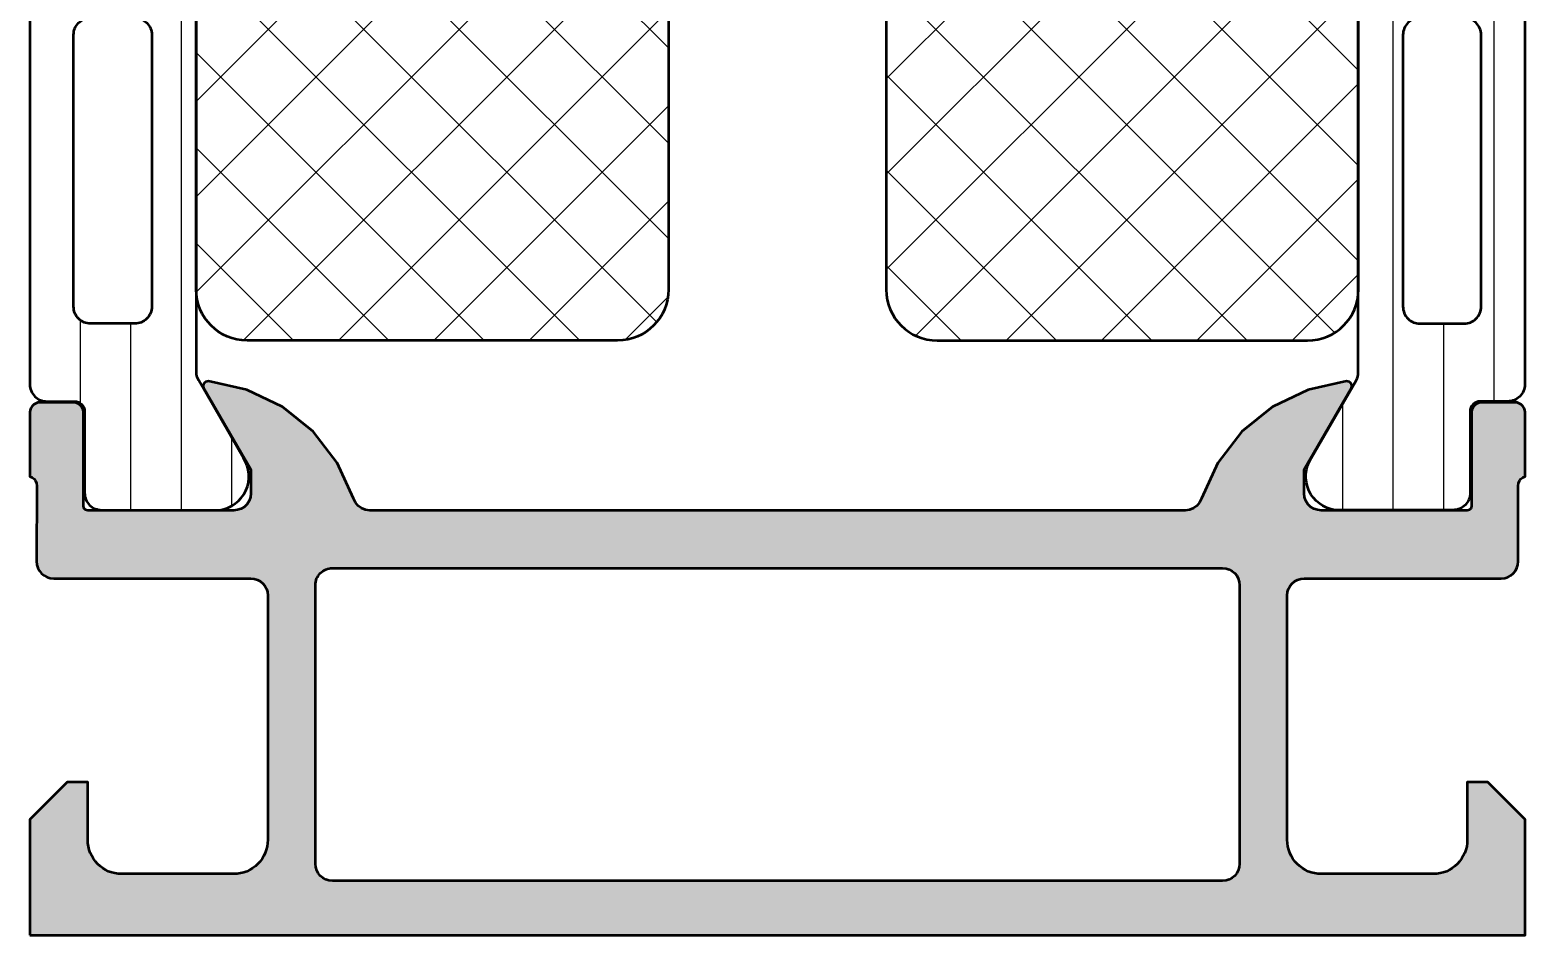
# Model space of a CAD drawing. Extents: x 0 to 44, y 0 to 89.8.
# Drawn here: x 0 to 44, y 0 to 26.64 of the extents above; entities that cross this region are included whole.
import ezdxf

# ---------------------------------------------------------------- set-up
doc = ezdxf.new("R2010")
doc.units = 0
for name, color, linetype, lineweight in [('0S-Alu contour', 7, 'Continuous', 50), ('0S-Alu hatch', 252, 'Continuous', 25), ('0S-Plastic contour', 254, 'Continuous', 50), ('0S-Plastic hatch', 253, 'Continuous', 25), ('0S-PT contour', 91, 'Continuous', 50), ('0S-PT hatch', 103, 'Continuous', 25)]:
    doc.layers.add(name, color=color, linetype=linetype, lineweight=lineweight)
pattern_1 = [(135, (0, 0), (-1.403165018917055, -1.403165018917055), []), (225, (0, 0), (1.403165018917055, -1.403165018917055), [])]
pattern_2 = [(90, (0, 0), (-1.4859, 0), [])]

# ---------------------------------------------------------------- blocks, each defined once
blk = doc.blocks.new('430580__448CBBAB_8DEB_4D18_B4D3_C40B1A3F5297_')
at = {"layer": '0S-PT hatch'}
h = blk.add_hatch(dxfattribs=at)
h.set_pattern_fill('ANSI37', color=256, scale=0.625, angle=90, style=0)
h.set_pattern_definition(pattern_1)
edge = h.paths.add_edge_path()
edge.add_line((18.79231787239649, 40.99999819296049), (18.79231787239649, 18.99999819296049))
edge.add_ellipse((17.29231609190599, 18.99999997345099), major_axis=(-1.50000178049156, 0), ratio=1, start_angle=90.00006800964678, end_angle=179.9999319815088, ccw=False)
edge.add_line((17.29231787239649, 17.49999819296048), (6.392285447469738, 17.49999819296049))
edge.add_ellipse((6.392285964868578, 18.99999871035884), major_axis=(-1.500000517398437, 0), ratio=1, start_angle=1.9766288971823087e-05, end_angle=89.99998023682701, ccw=False)
edge.add_line((4.892285447470232, 18.99999819287842), (4.892285447470232, 40.99999819296049))
edge.add_ellipse((6.392289128057513, 40.99999451237321), major_axis=(-1.500003680591796, 0), ratio=1, start_angle=270.0001405877521, end_angle=359.99985940963523, ccw=False)
edge.add_line((6.392285447469738, 42.49999819296049), (17.29231787239649, 42.49999819296049))
edge.add_ellipse((17.29231292851668, 40.99999324908067), major_axis=(-1.500004943887963, 0), ratio=1, start_angle=180.0001888423018, end_angle=269.99981115832384, ccw=False)
at = {"layer": '0S-PT contour', "color": 7}
for points in [[(6.392285447469738, 42.49999819296049), (17.29231787239649, 42.49999819296049)], [(4.892285447470232, 18.99999819287842), (4.892285447470232, 40.99999819296049)], [(18.79231787239649, 40.99999819296049), (18.79231787239649, 18.99999819296049)], [(17.29231787239649, 17.49999819296048), (6.392285447469738, 17.49999819296049)]]:
    blk.add_lwpolyline(points, dxfattribs=at)
at = {"layer": '0S-PT contour', "color": 7, "extrusion": (0, 0, -1)}
for centre, radius, start, end in [((-6.392289128057513, 40.99999451237321), 1.500003680591796, 0.0001405903647796, 89.99985941224787), ((-17.29231292851668, 40.99999324908067), 1.500004943887963, 90.00018884167616, 179.9998111576982), ((-6.392285964868578, 18.99999871035884), 1.500000517398437, 270.0000197631731, 359.999980233711), ((-17.29231609190599, 18.99999997345099), 1.50000178049156, 180.0000680184912, 269.9999319903532)]:
    blk.add_arc(centre, radius, start, end, dxfattribs=at)
blk = doc.blocks.new('430580__73CFE0C1_9062_4614_8958_77D6E384E000_')
at = {"layer": '0S-PT hatch'}
h = blk.add_hatch(dxfattribs=at)
h.set_pattern_fill('ANSI37', color=256, scale=0.625, angle=90, style=0)
h.set_pattern_definition(pattern_1)
edge = h.paths.add_edge_path()
edge.add_line((25.19998162787814, 40.99999819296049), (25.19998162787814, 18.99999819296049))
edge.add_arc((26.69998340836868, 18.99999997345102), 1.500001780491592, 180.0000680184912, 269.999931990352)
edge.add_line((26.69998162787815, 17.49999819296049), (37.6000140528049, 17.49999819296049))
edge.add_arc((37.60001353540605, 18.99999871035885), 1.500000517398455, 270.0000197631736, 359.999980233711)
edge.add_line((39.10001405280441, 18.99999819287843), (39.10001405280441, 40.99999819296049))
edge.add_arc((37.60001037221712, 40.99999451237319), 1.500003680591806, 0.0001405903647796, 89.99985941224762)
edge.add_line((37.6000140528049, 42.49999819296049), (26.69998162787815, 42.49999819296049))
edge.add_arc((26.699986571758, 40.99999324908063), 1.500004943888005, 90.00018884167778, 179.9998111576982)
at = {"layer": '0S-PT contour', "color": 7}
for points in [[(37.6000140528049, 42.49999819296049), (26.69998162787815, 42.49999819296049)], [(25.19998162787814, 40.99999819296049), (25.19998162787814, 18.99999819296049)], [(39.10001405280441, 18.99999819287843), (39.10001405280441, 40.99999819296049)], [(26.69998162787815, 17.49999819296049), (37.6000140528049, 17.49999819296049)]]:
    blk.add_lwpolyline(points, dxfattribs=at)
for centre, radius, start, end in [((26.699986571758, 40.99999324908063), 1.500004943888005, 90.00018884167778, 179.9998111576982), ((37.60001037221712, 40.99999451237319), 1.500003680591806, 0.0001405903647796, 89.99985941224762), ((26.69998340836868, 18.99999997345102), 1.500001780491592, 180.0000680184912, 269.999931990352), ((37.60001353540605, 18.99999871035885), 1.500000517398455, 270.0000197631736, 359.999980233711)]:
    blk.add_arc(centre, radius, start, end, dxfattribs=at)
blk = doc.blocks.new('284167__21E6FB57_D56F_440A_A126_8188857B1DA8___74344976_5FA5_46F2_953C_E9F87A9C05C8_')
at = {"layer": '0S-Plastic hatch'}
h = blk.add_hatch(dxfattribs=at)
h.set_pattern_fill('ANSI31', color=256, scale=0.4680000000000001, angle=45, style=0)
h.set_pattern_definition(pattern_2)
edge = h.paths.add_edge_path()
edge.add_ellipse((1.314900165690592, 49.48629736024118), major_axis=(-0.2999999999999927, 0), ratio=1, start_angle=90.00000000000182, end_angle=180, ccw=False)
edge.add_line((1.314900165690602, 49.18629736024119), (0.5045688323572506, 49.18629736024119))
edge.add_arc((0.5045661534480532, 48.68630003915039), 0.499997321097979, 89.99969301797383, 180.0003069823849)
edge.add_line((0.0045688323572509, 48.68629736023805), (-5.100567932e-07, 16.20999824506931))
edge.add_arc((0.4999968110340058, 16.20999556616012), 0.4999973210979755, 179.999693017615, 270.0003069820265)
edge.add_line((0.4999994899432062, 15.70999824506932), (1.31033082327653, 15.70999824506931))
edge.add_ellipse((1.310330823276522, 15.4099982450693), major_axis=(-0.3000000000000184, 0), ratio=1, start_angle=180, end_angle=269.9999999999985, ccw=False)
edge.add_line((1.610330823276541, 15.4099982450693), (1.609998872879515, 13.00999986213297))
edge.add_arc((2.1099948503181, 13.00999722250788), 0.4999959774455531, 179.9996975182267, 270.0003024811852)
edge.add_line((2.109997489943168, 12.5100012450693), (5.58653898804269, 12.5100012450693))
edge.add_arc((5.444228339051329, 13.49981931979216), 0.9999960709244801, 278.1816080519001, 392.7270160998407)
edge.add_line((6.285480988042678, 14.04045424506931), (4.967011273556039, 16.32411109181949))
edge.add_ellipse((5.400023990286807, 16.57411106611905), major_axis=(-0.5000000000003403, 0), ratio=1, start_angle=5.991033771124421e-05, end_angle=29.99999659932263, ccw=False)
edge.add_line((4.90002399028674, 16.57411054330273), (4.904593332700727, 48.32218506195999))
edge.add_ellipse((5.404593332700708, 48.3221845391913), major_axis=(-0.5000000000002546, 0), ratio=1, start_angle=330.0000034006553, end_angle=359.9999401018306, ccw=False)
edge.add_line((4.971580615970111, 48.57218451349099), (6.290050330456693, 50.85584136024118))
edge.add_arc((5.448797681465375, 51.39647628551835), 0.9999960709244644, 327.2729839001574, 441.8183919480981)
edge.add_line((5.591108330456762, 52.38629436024119), (2.11456683235724, 52.38629436024119))
edge.add_arc((2.114564192732155, 51.8862983828026), 0.499995977445562, 89.9996975188127, 180.0003024817733)
edge.add_line((1.614568215293561, 51.88629574317239), (1.614900165690585, 49.48629736024118))
edge = h.paths.add_edge_path()
edge.add_line((1.285606453127968, 38.39687611238518), (1.285606453127968, 46.39688831907234))
edge.add_ellipse((1.785591194338877, 46.39688831907753), major_axis=(-0.4999847412109091, 0), ratio=1, start_angle=270, end_angle=360, ccw=False)
edge.add_line((1.785591194338877, 46.89687306028845), (3.085601875491278, 46.89687306028846))
edge.add_ellipse((3.085601875491271, 46.39685780149942), major_axis=(-0.5000152587890412, 0), ratio=1, start_angle=180, end_angle=269.9999999999992, ccw=False)
edge.add_line((3.585617134280312, 46.39685780149421), (3.585617134280312, 38.39687611239271))
edge.add_ellipse((3.085620773636989, 38.39687247303365), major_axis=(-0.4999963606565677, 0), ratio=1, start_angle=89.9995829574089, end_angle=180.0004170428646, ccw=False)
edge.add_line((3.085617134280312, 37.89687611239032), (1.785623028012423, 37.89687611239032))
edge.add_ellipse((1.785606455215609, 38.39687611420331), major_axis=(-0.5000000020876408, 0), ratio=1, start_angle=0, end_angle=90.00189910261679, ccw=False)
edge = h.paths.add_edge_path()
edge.add_line((3.585617134280312, 36.39687611238514), (3.585617134280312, 28.49687611238513))
edge.add_ellipse((3.085617134280301, 28.49687611239033), major_axis=(-0.5000000000000107, 0), ratio=1, start_angle=90.00000000119331, end_angle=180, ccw=False)
edge.add_line((3.085617134290714, 27.99687611239032), (1.78560645313837, 27.99687611239032))
edge.add_ellipse((1.785606453127964, 28.49687611239032), major_axis=(-0.4999999999999965, 0), ratio=1, start_angle=0, end_angle=90.0000000011924, ccw=False)
edge.add_line((1.285606453127968, 28.49687611239032), (1.285606453127968, 36.39687611238513))
edge.add_ellipse((1.785606453127968, 36.39687611239033), major_axis=(-0.5, 0), ratio=1, start_angle=270, end_angle=360, ccw=False)
edge.add_line((1.785606453127968, 36.89687611239032), (3.085617134280312, 36.89687611239032))
edge.add_ellipse((3.085617134280319, 36.39687611239033), major_axis=(-0.4999999999999929, 0), ratio=1, start_angle=180, end_angle=270.0000000000008, ccw=False)
edge = h.paths.add_edge_path()
edge.add_line((3.585617134269909, 26.49687611239031), (3.585617134269909, 18.49687916450259))
edge.add_ellipse((3.085620773626537, 18.49687552514597), major_axis=(-0.4999963606566175, 0), ratio=1, start_angle=89.99958295741482, end_angle=180.0004170428646, ccw=False)
edge.add_line((3.085617134269909, 17.99687916450259), (1.785623028002021, 17.99687916450259))
edge.add_ellipse((1.7856064552052, 18.49687916631557), major_axis=(-0.500000002087635, 0), ratio=1, start_angle=0, end_angle=90.00189910261747, ccw=False)
edge.add_line((1.285606453117565, 18.49687916631557), (1.285606453117566, 26.49687611238512))
edge.add_ellipse((1.78560645527488, 26.49687611050766), major_axis=(-0.5000000021573149, 0), ratio=1, start_angle=269.9981009105036, end_angle=360, ccw=False)
edge.add_line((1.7856230279572, 26.99687611239032), (3.085617134269938, 26.99687611239034))
edge.add_ellipse((3.08562077362665, 26.49687975174707), major_axis=(-0.4999963606565038, 0), ratio=1, start_angle=179.9995829571355, end_angle=270.000417042595, ccw=False)
at = {"layer": '0S-Alu contour', "color": 7}
for points in [[(1.785591194338877, 46.89687306028845), (3.085601875491278, 46.89687306028846)], [(1.285606453127968, 38.39687611238518), (1.285606453127968, 46.39688831907234)], [(3.585617134280312, 46.39685780149421), (3.585617134280312, 38.39687611239271)], [(3.085617134280312, 37.89687611239032), (1.785623028012423, 37.89687611239032)], [(1.785606453127968, 36.89687611239032), (3.085617134280312, 36.89687611239032)], [(1.285606453127968, 28.49687611239032), (1.285606453127968, 36.39687611238513)], [(3.585617134280312, 36.39687611238514), (3.585617134280312, 28.49687611238513)], [(3.085617134290714, 27.99687611239032), (1.78560645313837, 27.99687611239032)], [(1.7856230279572, 26.99687611239032), (3.085617134269938, 26.99687611239034)], [(1.285606453117565, 18.49687916631557), (1.285606453117566, 26.49687611238512)], [(3.585617134269909, 26.49687611239031), (3.585617134269909, 18.49687916450259)], [(3.085617134269909, 17.99687916450259), (1.785623028002021, 17.99687916450259)]]:
    blk.add_lwpolyline(points, dxfattribs=at)
at = {"layer": '0S-Alu contour', "color": 7, "extrusion": (0, 0, -1)}
for centre, radius, start, end in [((-1.785591194338877, 46.39688831907753), 0.4999847412109091, 0, 90), ((-3.085601875491271, 46.39685780149942), 0.5000152587890412, 90.00000000000081, 180), ((-1.785606455215609, 38.39687611420331), 0.5000000020876408, 269.9981008973832, 0), ((-3.085620773636989, 38.39687247303365), 0.4999963606565677, 179.9995829571354, 270.0004170425911), ((-1.785606453127968, 36.39687611239033), 0.5, 0, 90), ((-3.085617134280319, 36.39687611239033), 0.4999999999999929, 89.9999999999992, 180), ((-1.785606453127964, 28.49687611239032), 0.4999999999999965, 269.9999999988076, 0), ((-3.085617134280301, 28.49687611239033), 0.5000000000000107, 180, 269.9999999988067), ((-1.78560645527488, 26.49687611050766), 0.5000000021573149, 0, 90.00189908949643), ((-3.08562077362665, 26.49687975174707), 0.4999963606565038, 89.99958295740495, 180.0004170428646), ((-1.7856064552052, 18.49687916631557), 0.500000002087635, 269.9981008973825, 0), ((-3.085620773626537, 18.49687552514597), 0.4999963606566175, 179.9995829571354, 270.0004170425853)]:
    blk.add_arc(centre, radius, start, end, dxfattribs=at)
at = {"layer": '0S-Plastic contour', "color": 7}
for points in [[(5.591108330456762, 52.38629436024119), (2.11456683235724, 52.38629436024119)], [(1.614568215293561, 51.88629574317239), (1.614900165690585, 49.48629736024118)], [(4.971580615970111, 48.57218451349099), (6.290050330456693, 50.85584136024118)], [(1.314900165690602, 49.18629736024119), (0.5045688323572506, 49.18629736024119)], [(0.0045688323572509, 48.68629736023805), (-5.100567932e-07, 16.20999824506931)], [(4.90002399028674, 16.57411054330273), (4.904593332700727, 48.32218506195999)], [(6.285480988042678, 14.04045424506931), (4.967011273556039, 16.32411109181949)], [(0.4999994899432062, 15.70999824506932), (1.31033082327653, 15.70999824506931)], [(1.610330823276541, 15.4099982450693), (1.609998872879515, 13.00999986213297)], [(2.109997489943168, 12.5100012450693), (5.58653898804269, 12.5100012450693)]]:
    blk.add_lwpolyline(points, dxfattribs=at)
for centre, radius, start, end in [((2.114564192732155, 51.8862983828026), 0.499995977445562, 89.9996975188127, 180.0003024817733), ((5.448797681465375, 51.39647628551835), 0.9999960709244644, 327.2729839001574, 81.81839194809822), ((0.5045661534480532, 48.68630003915039), 0.499997321097979, 89.99969301797383, 180.0003069823849), ((0.4999968110340058, 16.20999556616012), 0.4999973210979755, 179.999693017615, 270.0003069820265), ((5.444228339051329, 13.49981931979216), 0.9999960709244801, 278.1816080519001, 32.72701609984069), ((2.1099948503181, 13.00999722250788), 0.4999959774455531, 179.9996975182267, 270.0003024811852)]:
    blk.add_arc(centre, radius, start, end, dxfattribs=at)
at = {"layer": '0S-Plastic contour', "color": 7, "extrusion": (0, 0, -1)}
for centre, radius, start, end in [((-1.314900165690592, 49.48629736024118), 0.2999999999999927, 180, 269.9999999999982), ((-5.404593332700708, 48.3221845391913), 0.5000000000002546, 5.98981694121e-05, 29.99999659934467), ((-5.400023990286807, 16.57411106611905), 0.5000000000003403, 330.0000034006774, 359.9999400896623), ((-1.310330823276522, 15.4099982450693), 0.3000000000000185, 90.00000000000146, 180)]:
    blk.add_arc(centre, radius, start, end, dxfattribs=at)
blk = doc.blocks.new('284167__D31501B2_1907_4327_9265_B94CAC1AF0D1___346049DD_E662_4CC1_AAF4_F1942A041877_')
at = {"layer": '0S-Plastic hatch'}
h = blk.add_hatch(dxfattribs=at)
h.set_pattern_fill('ANSI31', color=256, scale=0.4680000000000001, angle=45, style=0)
h.set_pattern_definition(pattern_2)
edge = h.paths.add_edge_path()
edge.add_line((42.67739933458403, 49.18629736024119), (43.48773066791738, 49.18629736024119))
edge.add_ellipse((43.48773334682653, 48.68630003915036), major_axis=(-0.4999973210980074, 0), ratio=1, start_angle=179.9996930176151, end_angle=270.00030698202045, ccw=False)
edge.add_line((43.98773066791736, 48.68629736023803), (43.99230001033143, 16.20999824506931))
edge.add_ellipse((43.49230268924062, 16.20999556616014), major_axis=(-0.4999973210979861, 0), ratio=1, start_angle=89.99969301797472, end_angle=180.000306982385, ccw=False)
edge.add_line((43.49230001033143, 15.70999824506933), (42.68196867699811, 15.70999824506931))
edge.add_arc((42.6819686769981, 15.40999824506931), 0.300000000000006, 89.99999999999864, 180)
edge.add_line((42.3819686769981, 15.4099982450693), (42.38230062739512, 13.00999986213297))
edge.add_ellipse((41.88230464995654, 13.00999722250786), major_axis=(-0.4999959774455478, 0), ratio=1, start_angle=89.99969751881412, end_angle=180.0003024817733, ccw=False)
edge.add_line((41.88230201033147, 12.51000124506928), (38.40576051223195, 12.5100012450693))
edge.add_ellipse((38.54807116122329, 13.49981931979216), major_axis=(-0.9999960709244792, 0), ratio=1, start_angle=-32.72701609984102, end_angle=81.81839194810101, ccw=False)
edge.add_line((37.70681851223194, 14.04045424506932), (39.0252882267186, 16.32411109181949))
edge.add_arc((38.59227551147452, 16.57411106589425), 0.4999999986004323, 330.0000033378058, 359.9999401200876)
edge.add_line((39.09227551007468, 16.5741105433563), (39.08770616757391, 48.32218506195999))
edge.add_arc((38.58770616750912, 48.32218453918291), 0.5000000000650676, 5.98981694121e-05, 29.99999659646407)
edge.add_line((39.02071888430842, 48.57218451349323), (37.70224916981795, 50.85584136024118))
edge.add_ellipse((38.54350181880926, 51.39647628551836), major_axis=(-0.9999960709244653, 0), ratio=1, start_angle=-81.81839194809828, end_angle=32.72701609984313, ccw=False)
edge.add_line((38.40119116981788, 52.38629436024119), (41.87773266791739, 52.38629436024119))
edge.add_ellipse((41.87773530754244, 51.88629838280257), major_axis=(-0.4999959774455833, 0), ratio=1, start_angle=179.9996975182268, end_angle=270.0003024811818, ccw=False)
edge.add_line((42.37773128498105, 51.88629574317237), (42.37739933458406, 49.48629736024119))
edge.add_arc((42.67739933458403, 49.48629736024117), 0.2999999999999829, 180, 270)
edge = h.paths.add_edge_path()
edge.add_line((42.70669304714667, 38.39687611238518), (42.70669304714667, 46.39688831907234))
edge.add_arc((42.2067083059358, 46.39688831907756), 0.4999847412108878, 0, 90.00000000000487)
edge.add_line((42.20670830593576, 46.89687306028845), (40.90669762478336, 46.89687306028846))
edge.add_arc((40.90669762478339, 46.3968578014994), 0.5000152587890625, 90.00000000000325, 180)
edge.add_line((40.40668236599432, 46.39685780149421), (40.40668236599432, 38.3968761123927))
edge.add_arc((40.90667872663763, 38.39687247303363), 0.4999963606565464, 179.9995829571354, 270.0004170425935)
edge.add_line((40.90668236599433, 37.89687611239032), (42.20667647226221, 37.89687611239032))
edge.add_arc((42.20669304505904, 38.39687611420329), 0.5000000020876314, 269.9981008973821, 360)
edge = h.paths.add_edge_path()
edge.add_line((42.70669304714667, 28.49687611238512), (42.70669304714667, 36.39687611238513))
edge.add_arc((42.20669304714671, 36.39687611239035), 0.4999999999999716, 0, 90.00000000000487)
edge.add_line((42.20669304714667, 36.89687611239032), (40.90668236599433, 36.89687611239035))
edge.add_arc((40.9066823659943, 36.39687611239037), 0.4999999999999787, 89.99999999999756, 180)
edge.add_line((40.40668236599432, 36.39687611238514), (40.40668236599433, 28.49687611239034))
edge.add_arc((40.90668236599436, 28.49687611239034), 0.5000000000000214, 180, 269.9999999988047)
edge.add_line((40.90668236598392, 27.99687611239032), (42.20669304713626, 27.99687611239032))
edge.add_arc((42.20669304714668, 28.49687611239031), 0.4999999999999858, 269.9999999988063, 360)
edge = h.paths.add_edge_path()
edge.add_line((42.70669304715707, 18.49687916449745), (42.70669304715707, 26.49687611238512))
edge.add_arc((42.20669304499975, 26.49687611050766), 0.5000000021573149, 0, 90.00189908949562)
edge.add_line((42.20667647231744, 26.99687611239032), (40.9066823660047, 26.99687611239033))
edge.add_arc((40.90667872664798, 26.49687975174707), 0.4999963606565038, 89.9995829574049, 180.0004170428646)
edge.add_line((40.40668236600473, 26.49687611239031), (40.40668236600474, 18.49687916450505))
edge.add_arc((40.90667872664814, 18.49687552514598), 0.4999963606566388, 179.9995829571354, 270.0004170425813)
edge.add_line((40.90668236600473, 17.99687916450259), (42.20667647227261, 17.99687916450259))
edge.add_arc((42.20669304506944, 18.49687916631557), 0.5000000020876314, 269.9981008973821, 360)
at = {"layer": '0S-Alu contour', "color": 7}
for points in [[(42.20670830593576, 46.89687306028845), (40.90669762478336, 46.89687306028846)], [(40.40668236599432, 46.39685780149421), (40.40668236599432, 38.3968761123927)], [(42.70669304714667, 38.39687611238518), (42.70669304714667, 46.39688831907234)], [(40.90668236599433, 37.89687611239032), (42.20667647226221, 37.89687611239032)], [(42.20669304714667, 36.89687611239032), (40.90668236599433, 36.89687611239035)], [(40.40668236599432, 36.39687611238514), (40.40668236599433, 28.49687611239034)], [(42.70669304714667, 28.49687611238512), (42.70669304714667, 36.39687611238513)], [(40.90668236598392, 27.99687611239032), (42.20669304713626, 27.99687611239032)], [(42.20667647231744, 26.99687611239032), (40.9066823660047, 26.99687611239033)], [(40.40668236600473, 26.49687611239031), (40.40668236600474, 18.49687916450505)], [(42.70669304715707, 18.49687916449745), (42.70669304715707, 26.49687611238512)], [(40.90668236600473, 17.99687916450259), (42.20667647227261, 17.99687916450259)]]:
    blk.add_lwpolyline(points, dxfattribs=at)
for centre, radius, start, end in [((40.90669762478339, 46.3968578014994), 0.5000152587890625, 90.00000000000325, 180), ((42.2067083059358, 46.39688831907756), 0.4999847412108878, 0, 90.00000000000487), ((40.90667872663763, 38.39687247303363), 0.4999963606565464, 179.9995829571354, 270.0004170425935), ((42.20669304505904, 38.39687611420329), 0.5000000020876314, 269.9981008973821, 0), ((40.9066823659943, 36.39687611239037), 0.4999999999999787, 89.99999999999756, 180), ((42.20669304714671, 36.39687611239035), 0.4999999999999716, 0, 90.00000000000487), ((40.90668236599436, 28.49687611239034), 0.5000000000000214, 180, 269.9999999988047), ((42.20669304714668, 28.49687611239031), 0.4999999999999858, 269.9999999988063, 0), ((40.90667872664798, 26.49687975174707), 0.4999963606565038, 89.9995829574049, 180.0004170428646), ((42.20669304499975, 26.49687611050766), 0.5000000021573149, 0, 90.00189908949562), ((40.90667872664814, 18.49687552514598), 0.4999963606566388, 179.9995829571354, 270.0004170425813), ((42.20669304506944, 18.49687916631557), 0.5000000020876314, 269.9981008973821, 0)]:
    blk.add_arc(centre, radius, start, end, dxfattribs=at)
at = {"layer": '0S-Plastic contour', "color": 7}
for points in [[(38.40119116981788, 52.38629436024119), (41.87773266791739, 52.38629436024119)], [(42.37773128498105, 51.88629574317237), (42.37739933458406, 49.48629736024119)], [(39.02071888430842, 48.57218451349323), (37.70224916981795, 50.85584136024118)], [(42.67739933458403, 49.18629736024119), (43.48773066791738, 49.18629736024119)], [(43.98773066791736, 48.68629736023803), (43.99230001033143, 16.20999824506931)], [(39.09227551007468, 16.5741105433563), (39.08770616757391, 48.32218506195999)], [(37.70681851223194, 14.04045424506932), (39.0252882267186, 16.32411109181949)], [(42.3819686769981, 15.4099982450693), (42.38230062739512, 13.00999986213297)], [(43.49230001033143, 15.70999824506933), (42.68196867699811, 15.70999824506931)], [(41.88230201033147, 12.51000124506928), (38.40576051223195, 12.5100012450693)]]:
    blk.add_lwpolyline(points, dxfattribs=at)
at = {"layer": '0S-Plastic contour', "color": 7, "extrusion": (0, 0, -1)}
for centre, radius, start, end in [((-38.54350181880926, 51.39647628551836), 0.9999960709244653, 327.2729839001569, 81.81839194809844), ((-41.87773530754244, 51.88629838280257), 0.4999959774455833, 89.9996975188182, 180.0003024817733), ((-43.48773334682653, 48.68630003915036), 0.4999973210980074, 89.99969301797952, 180.0003069823849), ((-43.49230268924062, 16.20999556616014), 0.4999973210979861, 179.999693017615, 270.0003069820253), ((-38.54807116122329, 13.49981931979216), 0.9999960709244792, 278.181608051899, 32.72701609984101), ((-41.88230464995654, 13.00999722250786), 0.4999959774455478, 179.9996975182267, 270.0003024811859)]:
    blk.add_arc(centre, radius, start, end, dxfattribs=at)
at = {"layer": '0S-Plastic contour', "color": 7}
for centre, radius, start, end in [((42.67739933458403, 49.48629736024117), 0.2999999999999829, 180, 270), ((38.58770616750912, 48.32218453918291), 0.5000000000650676, 5.98981694121e-05, 29.99999659646407), ((38.59227551147452, 16.57411106589425), 0.4999999986004323, 330.0000033378058, 359.9999401200876), ((42.6819686769981, 15.40999824506931), 0.300000000000006, 89.99999999999864, 180)]:
    blk.add_arc(centre, radius, start, end, dxfattribs=at)
blk = doc.blocks.new('430770__CB1B48E2_90F2_4FCB_8003_84E347FE53EB_')
at = {"layer": '0S-Alu hatch'}
h = blk.add_hatch(color=256, dxfattribs=at)
edge = h.paths.add_edge_path()
edge.add_line((4.0688449872e-06, -2.826718664e-07), (44.00003458642305, -2.817669973e-07))
edge.add_line((44.00003458642305, -2.817669973e-07), (44.00003458642311, 3.400016501996099))
edge.add_line((44.00003458642311, 3.400016501996099), (42.90005900048561, 4.499999717328134))
edge.add_line((42.90005900048561, 4.499999717328134), (42.30002237939181, 4.499999717328134))
edge.add_line((42.30002237939181, 4.499999717328134), (42.30002237939186, 2.800010398480505))
edge.add_ellipse((41.30007135287296, 2.799961424999384), major_axis=(-0.9999510277181668, 0), ratio=1, start_angle=89.997193888803, end_angle=180.0028061111058, ccw=False)
edge.add_line((41.30002237939186, 1.800010398480477), (38.00003458642303, 1.800010398480477))
edge.add_ellipse((38.00002162461357, 2.799997436670941), major_axis=(-0.9999870382744694, 0), ratio=1, start_angle=-0.0007426667733057002, end_angle=90.00074266660278, ccw=False)
edge.add_line((37.00003458642311, 2.80001039848048), (37.00003458642311, 9.999564841839835))
edge.add_ellipse((37.50008161312143, 9.99951781312624), major_axis=(-0.5000470289098105, 0), ratio=1, start_angle=269.99839489993974, end_angle=359.99461141326043, ccw=False)
edge.add_line((37.50009562157935, 10.49956484183983), (43.29994608521173, 10.49956484183983))
edge.add_arc((43.29994608521173, 10.99956484183985), 0.5000000000000197, 270, 359.9982441572573)
edge.add_line((43.79994608497696, 10.99954951921876), (43.80001433912446, 13.22678424320375))
edge.add_line((43.80001433912446, 13.22678424320375), (43.80799062125026, 13.29890604322546))
edge.add_line((43.80799062125026, 13.29890604322546), (43.83429984392741, 13.36653000286332))
edge.add_line((43.83429984392741, 13.36653000286332), (43.87716149777468, 13.42507958650484))
edge.add_line((43.87716149777468, 13.42507958650484), (43.93367486703493, 13.47059237822101))
edge.add_line((43.93367486703493, 13.47059237822101), (44.00001533912439, 13.49998824320299))
edge.add_line((44.00001533912439, 13.49998824320299), (44.00001533912461, 15.37999924321127))
edge.add_line((44.00001533912461, 15.37999924321127), (43.99249371277858, 15.44675552339935))
edge.add_line((43.99249371277858, 15.44675552339935), (43.97030599949558, 15.51016436494649))
edge.add_line((43.97030599949558, 15.51016436494649), (43.93456478386428, 15.56704618376961))
edge.add_line((43.93456478386428, 15.56704618376961), (43.8870622796827, 15.61454868795184))
edge.add_line((43.8870622796827, 15.61454868795184), (43.83018046085963, 15.65028990358223))
edge.add_line((43.83018046085963, 15.65028990358223), (43.76677161931143, 15.6724776168662))
edge.add_line((43.76677161931143, 15.6724776168662), (43.70001533912613, 15.67999924321155))
edge.add_line((43.70001533912613, 15.67999924321155), (42.72004102008135, 15.67999924321155))
edge.add_line((42.72004102008135, 15.67999924321155), (42.64239530655014, 15.66977699109837))
edge.add_line((42.64239530655014, 15.66977699109837), (42.57004102008216, 15.63980686434705))
edge.add_line((42.57004102008216, 15.63980686434705), (42.50790898572575, 15.59213127756719))
edge.add_line((42.50790898572575, 15.59213127756719), (42.46023339894612, 15.52999924321195))
edge.add_line((42.46023339894612, 15.52999924321195), (42.4302632721948, 15.4576449567432))
edge.add_line((42.4302632721948, 15.4576449567432), (42.4200410200816, 15.37999924321138))
edge.add_line((42.4200410200816, 15.37999924321138), (42.42004102008162, 12.62000124321326))
edge.add_line((42.42004102008162, 12.62000124321326), (42.41595133393741, 12.58894471058649))
edge.add_line((42.41595133393741, 12.58894471058649), (42.40396371853409, 12.56000458570228))
edge.add_line((42.40396371853409, 12.56000458570228), (42.38489495135228, 12.53515270710953))
edge.add_line((42.38489495135228, 12.53515270710953), (42.36004428491276, 12.51608236026048))
edge.add_line((42.36004428491276, 12.51608236026048), (42.33110492207618, 12.5040929053075))
edge.add_line((42.33110492207618, 12.5040929053075), (42.30004864947649, 12.50000124506867))
edge.add_line((42.30004864947649, 12.50000124506867), (38.00003059657611, 12.50000124321172))
edge.add_line((38.00003059657611, 12.50000124321172), (37.88876701938819, 12.5125316197723))
edge.add_line((37.88876701938819, 12.5125316197723), (37.78308188770516, 12.54950792145723))
edge.add_line((37.78308188770516, 12.54950792145723), (37.68827541307939, 12.60907575098149))
edge.add_line((37.68827541307939, 12.60907575098149), (37.60910223189295, 12.6882477240891))
edge.add_line((37.60910223189295, 12.6882477240891), (37.54953295574411, 12.7830532897682))
edge.add_line((37.54953295574411, 12.7830532897682), (37.51255504143467, 12.88873785722678))
edge.add_line((37.51255504143467, 12.88873785722678), (37.50002296712717, 13.00000124320128))
edge.add_line((37.50002296712717, 13.00000124320128), (37.50002296712694, 13.69999819145503))
edge.add_line((37.50002296712694, 13.69999819145503), (38.8882675960334, 16.10452394829117))
edge.add_line((38.8882675960334, 16.10452394829117), (38.89859676051914, 16.13922315208488))
edge.add_line((38.89859676051914, 16.13922315208488), (38.89961768043566, 16.17541271004666))
edge.add_line((38.89961768043566, 16.17541271004666), (38.89126113949681, 16.21063904403899))
edge.add_line((38.89126113949681, 16.21063904403899), (38.87409369411636, 16.24251388054113))
edge.add_line((38.87409369411636, 16.24251388054113), (38.84927926203726, 16.2688761707227))
edge.add_line((38.84927926203726, 16.2688761707227), (38.81850021108914, 16.28793860513427))
edge.add_line((38.81850021108914, 16.28793860513427), (38.7838432980808, 16.29840878964567))
edge.add_line((38.7838432980808, 16.29840878964567), (38.74765819095102, 16.2995768671253))
edge.add_line((38.74765819095102, 16.2995768671253), (37.61408671705487, 16.05254246233151))
edge.add_line((37.61408671705487, 16.05254246233151), (36.56796486072869, 15.55090579571126))
edge.add_line((36.56796486072869, 15.55090579571126), (35.66561625303132, 14.82167519173979))
edge.add_line((35.66561625303132, 14.82167519173979), (34.95562371417681, 13.90411272610027))
edge.add_line((34.95562371417681, 13.90411272610027), (34.47621353452132, 12.84762033938502))
edge.add_line((34.47621353452132, 12.84762033938502), (34.42312080282034, 12.73360688501442))
edge.add_line((34.42312080282034, 12.73360688501442), (34.34325736617399, 12.63644857389404))
edge.add_line((34.34325736617399, 12.63644857389404), (34.24167602056412, 12.56229241327919))
edge.add_line((34.24167602056412, 12.56229241327919), (34.12480360959136, 12.51583011150795))
edge.add_line((34.12480360959136, 12.51583011150795), (34.0000223836229, 12.4999997173279))
edge.add_line((34.0000223836229, 12.4999997173279), (9.999992445451483, 12.49999971732814))
edge.add_line((9.999992445451483, 12.49999971732814), (9.87521121947623, 12.51583011150882))
edge.add_line((9.87521121947623, 12.51583011150882), (9.758338808501888, 12.56229241328032))
edge.add_line((9.758338808501888, 12.56229241328032), (9.65675746289401, 12.6364485738938))
edge.add_line((9.65675746289401, 12.6364485738938), (9.576894026247487, 12.73360688501504))
edge.add_line((9.576894026247487, 12.73360688501504), (9.523801294561329, 12.84762033937475))
edge.add_line((9.523801294561329, 12.84762033937475), (9.044391114890578, 13.90411272610019))
edge.add_line((9.044391114890578, 13.90411272610019), (8.33439857603583, 14.82167519174045))
edge.add_line((8.33439857603583, 14.82167519174045), (7.43204996833867, 15.55090579571188))
edge.add_line((7.43204996833867, 15.55090579571188), (6.385928112011741, 16.0525424623324))
edge.add_line((6.385928112011741, 16.0525424623324), (5.252356638116634, 16.29957686712572))
edge.add_line((5.252356638116634, 16.29957686712572), (5.216171530985433, 16.29840878964631))
edge.add_line((5.216171530985433, 16.29840878964631), (5.181514617979362, 16.28793860513515))
edge.add_line((5.181514617979362, 16.28793860513515), (5.150735567029749, 16.26887617072261))
edge.add_line((5.150735567029749, 16.26887617072261), (5.125921134951449, 16.2425138805415))
edge.add_line((5.125921134951449, 16.2425138805415), (5.108753689570336, 16.21063904404076))
edge.add_line((5.108753689570336, 16.21063904404076), (5.100397148631941, 16.17541271004799))
edge.add_line((5.100397148631941, 16.17541271004799), (5.101418068548469, 16.1392231520855))
edge.add_line((5.101418068548469, 16.1392231520855), (5.111747233034404, 16.10452394829037))
edge.add_line((5.111747233034404, 16.10452394829037), (6.499991861941111, 13.69999819145501))
edge.add_line((6.499991861941111, 13.69999819145501), (6.499991861940372, 13.00000124320188))
edge.add_line((6.499991861940372, 13.00000124320188), (6.487459787633326, 12.8887378572271))
edge.add_line((6.487459787633326, 12.8887378572271), (6.450481873323612, 12.78305328977046))
edge.add_line((6.450481873323612, 12.78305328977046), (6.390912597174631, 12.68824772409005))
edge.add_line((6.390912597174631, 12.68824772409005), (6.311739415987744, 12.6090757509814))
edge.add_line((6.311739415987744, 12.6090757509814), (6.216932941361963, 12.54950792145786))
edge.add_line((6.216932941361963, 12.54950792145786), (6.111247809679641, 12.51253161977223))
edge.add_line((6.111247809679641, 12.51253161977223), (5.999984232492924, 12.50000124321235))
edge.add_line((5.999984232492924, 12.50000124321235), (1.699966179591676, 12.50000124506931))
edge.add_line((1.699966179591676, 12.50000124506931), (1.668909906989599, 12.50409290530858))
edge.add_line((1.668909906989599, 12.50409290530858), (1.639970544153699, 12.5160823602614))
edge.add_line((1.639970544153699, 12.5160823602614), (1.615119877715185, 12.53515270711111))
edge.add_line((1.615119877715185, 12.53515270711111), (1.596051110532812, 12.56000458570262))
edge.add_line((1.596051110532812, 12.56000458570262), (1.584063495129953, 12.58894471058826))
edge.add_line((1.584063495129953, 12.58894471058826), (1.579973808985982, 12.62000124321251))
edge.add_line((1.579973808985982, 12.62000124321251), (1.579973808985983, 15.37999924321186))
edge.add_line((1.579973808985983, 15.37999924321186), (1.569751556872348, 15.45764495674253))
edge.add_line((1.569751556872348, 15.45764495674253), (1.539781430120569, 15.52999924321279))
edge.add_line((1.539781430120569, 15.52999924321279), (1.492105843341624, 15.59213127756853))
edge.add_line((1.492105843341624, 15.59213127756853), (1.429973808985718, 15.63980686434791))
edge.add_line((1.429973808985718, 15.63980686434791), (1.357619522516295, 15.66977699109924))
edge.add_line((1.357619522516295, 15.66977699109924), (1.27997380898696, 15.67999924321196))
edge.add_line((1.27997380898696, 15.67999924321196), (0.299999489944085, 15.67999924321243))
edge.add_line((0.299999489944085, 15.67999924321243), (0.2332432097579112, 15.67247761686707))
edge.add_line((0.2332432097579112, 15.67247761686707), (0.1698343682070332, 15.65028990358263))
edge.add_line((0.1698343682070332, 15.65028990358263), (0.1129525493857941, 15.61454868795314))
edge.add_line((0.1129525493857941, 15.61454868795314), (0.0654500452025127, 15.5670461837703))
edge.add_line((0.0654500452025127, 15.5670461837703), (0.0297088295720307, 15.51016436494763))
edge.add_line((0.0297088295720307, 15.51016436494763), (0.0075211162885583, 15.44675552339871))
edge.add_line((0.0075211162885583, 15.44675552339871), (-5.100570206e-07, 15.37999924321028))
edge.add_line((-5.100570206e-07, 15.37999924321028), (-5.100567932e-07, 13.49998824320337))
edge.add_line((-5.100567932e-07, 13.49998824320337), (0.0663399620326609, 13.47059237822142))
edge.add_line((0.0663399620326609, 13.47059237822142), (0.1228533312925037, 13.42507958650448))
edge.add_line((0.1228533312925037, 13.42507958650448), (0.16571498514054, 13.36653000286276))
edge.add_line((0.16571498514054, 13.36653000286276), (0.1920242078170986, 13.29890604322607))
edge.add_line((0.1920242078170986, 13.29890604322607), (0.2000004899431361, 13.22678424320324))
edge.add_line((0.2000004899431361, 13.22678424320324), (0.1960196420146076, 11.0036377696468))
edge.add_arc((0.7001114141347391, 11.00365661395997), 0.5040917724723579, 180.002141871188, 269.9978581288713)
edge.add_line((0.7000925698215525, 10.49956484183984), (6.499943033688748, 10.49956484183984))
edge.add_ellipse((6.499957042146666, 9.999517813126245), major_axis=(-0.5000470289098122, 0), ratio=1, start_angle=180.0053885867396, end_angle=270.0016051000604, ccw=False)
edge.add_line((7.000004068844987, 9.999564841839838), (7.000004068844986, 2.800010398480491))
edge.add_ellipse((6.000017030654474, 2.799997436670988), major_axis=(-0.9999870382745173, 0), ratio=1, start_angle=89.99925733339421, end_angle=180.0007426667733, ccw=False)
edge.add_line((6.000004068844966, 1.800010398480477), (2.700016275876216, 1.800010398480477))
edge.add_ellipse((2.699967302395113, 2.799961424999351), major_axis=(-0.999951027718134, 0), ratio=1, start_angle=-0.0028061111057127164, end_angle=90.00280611119803, ccw=False)
edge.add_line((1.700016275876237, 2.800010398480478), (1.700016275876237, 4.499999717328131))
edge.add_line((1.700016275876237, 4.499999717328131), (1.099979654782486, 4.499999717328136))
edge.add_line((1.099979654782486, 4.499999717328136), (4.0688449872e-06, 3.400016501996101))
edge.add_line((4.0688449872e-06, 3.400016501996101), (4.0688449872e-06, -2.826718664e-07))
edge = h.paths.add_edge_path()
edge.add_line((35.10007120751686, 1.600005820843758), (8.899967447751237, 1.600005820843758))
edge.add_ellipse((8.899967447751237, 2.100005820843758), major_axis=(-0.5, 0), ratio=1, start_angle=0, end_angle=90, ccw=False)
edge.add_line((8.399967447751237, 2.100005820843758), (8.399967447751237, 10.30000276908595))
edge.add_ellipse((8.899967447751235, 10.30000276908594), major_axis=(-0.4999999999999983, 0), ratio=1, start_angle=269.99999999999983, end_angle=360, ccw=False)
edge.add_line((8.899967447751237, 10.80000276908594), (35.10007120751686, 10.80000276908594))
edge.add_ellipse((35.10007120751686, 10.30000276908594), major_axis=(-0.5, 0), ratio=1, start_angle=180, end_angle=270, ccw=False)
edge.add_line((35.60007120751687, 10.30000276908594), (35.60007120751687, 2.100005820843758))
edge.add_ellipse((35.10007120751686, 2.100005820843758), major_axis=(-0.5, 0), ratio=1, start_angle=90, end_angle=180, ccw=False)
at = {"layer": '0S-Alu contour', "color": 7}
for points in [[(43.79994608497696, 10.99954951921876), (43.80001433912446, 13.22678424320375), (43.80799062125026, 13.29890604322546), (43.83429984392741, 13.36653000286332), (43.87716149777468, 13.42507958650484), (43.93367486703493, 13.47059237822101), (44.00001533912439, 13.49998824320299), (44.00001533912461, 15.37999924321127), (43.99249371277858, 15.44675552339935), (43.97030599949558, 15.51016436494649), (43.93456478386428, 15.56704618376961), (43.8870622796827, 15.61454868795184), (43.83018046085963, 15.65028990358223), (43.76677161931143, 15.6724776168662), (43.70001533912613, 15.67999924321155), (42.72004102008135, 15.67999924321155), (42.64239530655014, 15.66977699109837), (42.57004102008216, 15.63980686434705), (42.50790898572575, 15.59213127756719), (42.46023339894612, 15.52999924321195), (42.4302632721948, 15.4576449567432), (42.4200410200816, 15.37999924321138), (42.42004102008162, 12.62000124321326), (42.41595133393741, 12.58894471058649), (42.40396371853409, 12.56000458570228), (42.38489495135228, 12.53515270710953), (42.36004428491276, 12.51608236026048), (42.33110492207618, 12.5040929053075), (42.30004864947649, 12.50000124506867), (38.00003059657611, 12.50000124321172), (37.88876701938819, 12.5125316197723), (37.78308188770516, 12.54950792145723), (37.68827541307939, 12.60907575098149), (37.60910223189295, 12.6882477240891), (37.54953295574411, 12.7830532897682), (37.51255504143467, 12.88873785722678), (37.50002296712717, 13.00000124320128), (37.50002296712694, 13.69999819145503), (38.8882675960334, 16.10452394829117), (38.89859676051914, 16.13922315208488), (38.89961768043566, 16.17541271004666), (38.89126113949681, 16.21063904403899), (38.87409369411636, 16.24251388054113), (38.84927926203726, 16.2688761707227), (38.81850021108914, 16.28793860513427), (38.7838432980808, 16.29840878964567), (38.74765819095102, 16.2995768671253), (37.61408671705487, 16.05254246233151), (36.56796486072869, 15.55090579571126), (35.66561625303132, 14.82167519173979), (34.95562371417681, 13.90411272610027), (34.47621353452132, 12.84762033938502), (34.42312080282034, 12.73360688501442), (34.34325736617399, 12.63644857389404), (34.24167602056412, 12.56229241327919), (34.12480360959136, 12.51583011150795), (34.0000223836229, 12.4999997173279), (9.999992445451483, 12.49999971732814), (9.87521121947623, 12.51583011150882), (9.758338808501888, 12.56229241328032), (9.65675746289401, 12.6364485738938), (9.576894026247487, 12.73360688501504), (9.523801294561329, 12.84762033937475), (9.044391114890578, 13.90411272610019), (8.33439857603583, 14.82167519174045), (7.43204996833867, 15.55090579571188), (6.385928112011741, 16.0525424623324), (5.252356638116634, 16.29957686712572), (5.216171530985433, 16.29840878964631), (5.181514617979362, 16.28793860513515), (5.150735567029749, 16.26887617072261), (5.125921134951449, 16.2425138805415), (5.108753689570336, 16.21063904404076), (5.100397148631941, 16.17541271004799), (5.101418068548469, 16.1392231520855), (5.111747233034404, 16.10452394829037), (6.499991861941111, 13.69999819145501), (6.499991861940372, 13.00000124320188), (6.487459787633326, 12.8887378572271), (6.450481873323612, 12.78305328977046), (6.390912597174631, 12.68824772409005), (6.311739415987744, 12.6090757509814), (6.216932941361963, 12.54950792145786), (6.111247809679641, 12.51253161977223), (5.999984232492924, 12.50000124321235), (1.699966179591676, 12.50000124506931), (1.668909906989599, 12.50409290530858), (1.639970544153699, 12.5160823602614), (1.615119877715185, 12.53515270711111), (1.596051110532812, 12.56000458570262), (1.584063495129953, 12.58894471058826), (1.579973808985982, 12.62000124321251), (1.579973808985983, 15.37999924321186), (1.569751556872348, 15.45764495674253), (1.539781430120569, 15.52999924321279), (1.492105843341624, 15.59213127756853), (1.429973808985718, 15.63980686434791), (1.357619522516295, 15.66977699109924), (1.27997380898696, 15.67999924321196), (0.299999489944085, 15.67999924321243), (0.2332432097579112, 15.67247761686707), (0.1698343682070332, 15.65028990358263), (0.1129525493857941, 15.61454868795314), (0.0654500452025127, 15.5670461837703), (0.0297088295720307, 15.51016436494763), (0.0075211162885583, 15.44675552339871), (-5.100570206e-07, 15.37999924321028), (-5.100567932e-07, 13.49998824320337), (0.0663399620326609, 13.47059237822142), (0.1228533312925037, 13.42507958650448), (0.16571498514054, 13.36653000286276), (0.1920242078170986, 13.29890604322607), (0.2000004899431361, 13.22678424320324), (0.1960196420146076, 11.0036377696468)], [(8.899967447751237, 10.80000276908594), (35.10007120751686, 10.80000276908594)], [(0.7000925698215525, 10.49956484183984), (6.499943033688748, 10.49956484183984)], [(8.399967447751237, 2.100005820843758), (8.399967447751237, 10.30000276908595)], [(35.60007120751687, 10.30000276908594), (35.60007120751687, 2.100005820843758)], [(37.50009562157935, 10.49956484183983), (43.29994608521173, 10.49956484183983)], [(7.000004068844987, 9.999564841839838), (7.000004068844986, 2.800010398480491)], [(37.00003458642311, 2.80001039848048), (37.00003458642311, 9.999564841839835)], [(4.0688449872e-06, -2.826718664e-07), (44.00003458642305, -2.817669973e-07), (44.00003458642311, 3.400016501996099), (42.90005900048561, 4.499999717328134), (42.30002237939181, 4.499999717328134), (42.30002237939186, 2.800010398480505)], [(1.700016275876237, 2.800010398480478), (1.700016275876237, 4.499999717328131), (1.099979654782486, 4.499999717328136), (4.0688449872e-06, 3.400016501996101), (4.0688449872e-06, -2.826718664e-07)], [(6.000004068844966, 1.800010398480477), (2.700016275876216, 1.800010398480477)], [(41.30002237939186, 1.800010398480477), (38.00003458642303, 1.800010398480477)], [(35.10007120751686, 1.600005820843758), (8.899967447751237, 1.600005820843758)]]:
    blk.add_lwpolyline(points, dxfattribs=at)
for centre, radius, start, end in [((0.7001114141347391, 11.00365661395997), 0.5040917724723579, 180.002141871188, 269.9978581288713), ((43.29994608521173, 10.99956484183985), 0.5000000000000197, 270, 359.9982441572573)]:
    blk.add_arc(centre, radius, start, end, dxfattribs=at)
at = {"layer": '0S-Alu contour', "color": 7, "extrusion": (0, 0, -1)}
for centre, radius, start, end in [((-8.899967447751235, 10.30000276908594), 0.4999999999999983, 0, 90.00000000000018), ((-35.10007120751686, 10.30000276908594), 0.5, 90, 180), ((-6.499957042146666, 9.999517813126245), 0.5000470289098122, 89.99839489993961, 179.9946114132604), ((-37.50008161312143, 9.99951781312624), 0.5000470289098105, 0.0053885867395738, 90.00160510006029), ((-2.699967302395113, 2.799961424999351), 0.999951027718134, 269.997193888802, 0.0028061111057488), ((-6.000017030654474, 2.799997436670988), 0.9999870382745173, 179.9992573332267, 270.0007426666058), ((-38.00002162461357, 2.799997436670941), 0.9999870382744694, 269.9992573333972, 0.0007426667732808), ((-41.30007135287296, 2.799961424999384), 0.9999510277181668, 179.9971938888942, 270.002806111197), ((-8.899967447751237, 2.100005820843758), 0.5, 270, 0), ((-35.10007120751686, 2.100005820843758), 0.5, 180, 270)]:
    blk.add_arc(centre, radius, start, end, dxfattribs=at)
blk = doc.blocks.new('430580__E189961B_A817_49F7_B9E4_0368C3C9D129_')
at = {"layer": '0S-Alu contour', "color": 7}
blk.add_blockref('430770__CB1B48E2_90F2_4FCB_8003_84E347FE53EB_', (0, 0), dxfattribs=at)
at = {"layer": '0S-Plastic contour', "color": 7}
for name in ['284167__21E6FB57_D56F_440A_A126_8188857B1DA8___74344976_5FA5_46F2_953C_E9F87A9C05C8_', '284167__D31501B2_1907_4327_9265_B94CAC1AF0D1___346049DD_E662_4CC1_AAF4_F1942A041877_']:
    blk.add_blockref(name, (0, 0), dxfattribs=at)
at = {"layer": '0S-PT contour', "color": 7}
for name in ['430580__448CBBAB_8DEB_4D18_B4D3_C40B1A3F5297_', '430580__73CFE0C1_9062_4614_8958_77D6E384E000_']:
    blk.add_blockref(name, (0, 0), dxfattribs=at)

msp = doc.modelspace()

# ---------------------------------------------------------------- block references
at = {"layer": '0S-Alu contour', "color": 7}
msp.add_blockref('430580__E189961B_A817_49F7_B9E4_0368C3C9D129_', (0, 0), dxfattribs=at)

doc.saveas('drawing.dxf')
